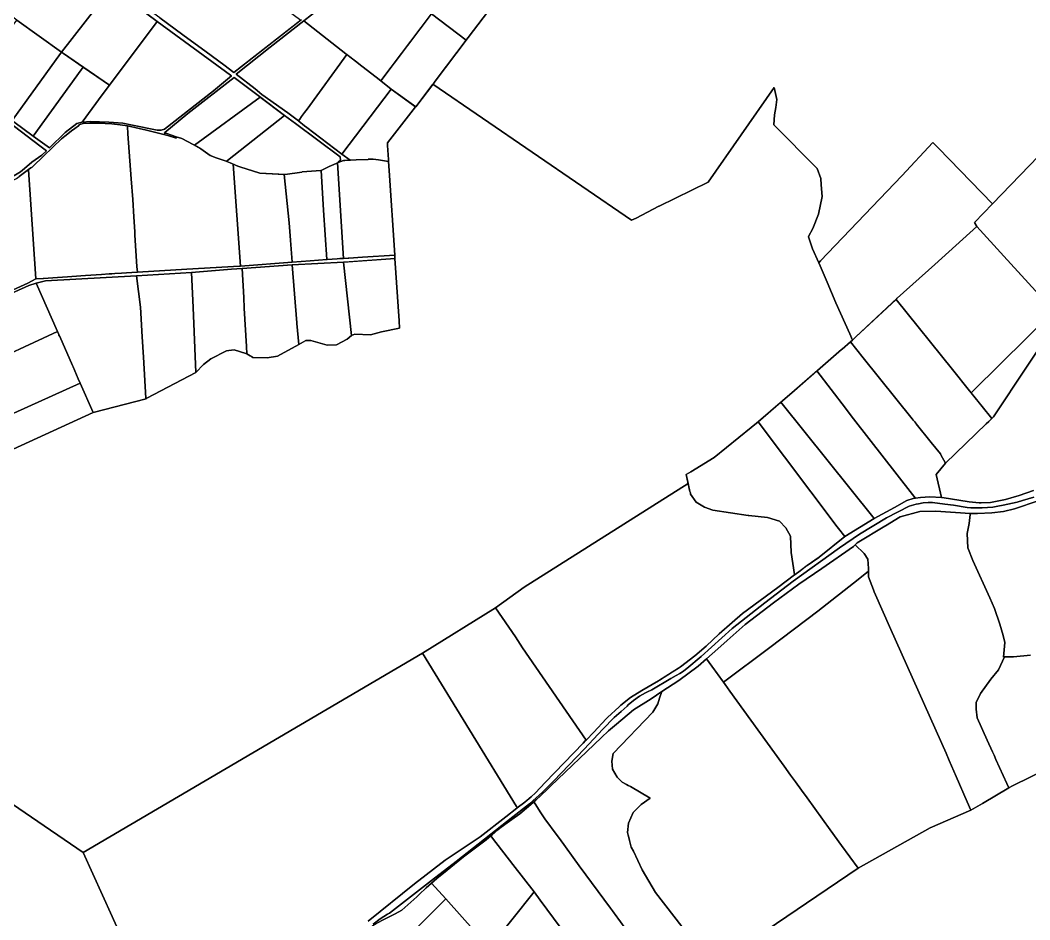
# Model space of a CAD drawing. Header units: metres. Extents: x 3 to 1005126, y 39 to 4383651.
# Drawn here: x 495097 to 496335, y 4371446 to 4372548 of the extents above; entities that cross this region are included whole.
import ezdxf

# ---------------------------------------------------------------- set-up
doc = ezdxf.new("R2010")
doc.units = ezdxf.units.M
doc.header["$MEASUREMENT"] = 0
doc.layers.add('TM_Llucmajor', color=7, linetype='Continuous')

msp = doc.modelspace()

# ---------------------------------------------------------------- linework, layer by layer
at = {"layer": 'TM_Llucmajor', "linetype": 'Continuous', "flags": 128}
for points in [[(495208.1, 4372589.1), (495209.1, 4372588.3), (495192.3, 4372566.8), (495147.5, 4372509.2), (495092.6, 4372548.2), (495064, 4372569.3), (495061.6, 4372571), (495036, 4372590), (495036.9, 4372591.1), (495096.6, 4372672.5), (495098.5, 4372671.2), (495098.8, 4372671.1), (495102.1, 4372668.7), (495155.2, 4372628.1), (495208.1, 4372589.1)], [(495330, 4372631.5), (495355.2, 4372612.6), (495382.7, 4372591.8), (495384, 4372590.9), (495406.7, 4372573.9), (495440.9, 4372548.3), (495358.9, 4372484.1), (495346.4, 4372493.4), (495324.6, 4372509.7), (495296.1, 4372530.5), (495267.9, 4372551), (495211.7, 4372592.4), (495273.3, 4372673.9), (495328.8, 4372632.5), (495330, 4372631.5)], [(495624.2, 4372672), (495658.1, 4372646.2), (495707.7, 4372608.5), (495646, 4372527.1), (495643.6, 4372524), (495600.9, 4372556), (495603, 4372558.9), (495602.1, 4372559.6), (495563.1, 4372588.6), (495561.4, 4372589.8), (495609.9, 4372655.6), (495622.8, 4372673.1), (495624.2, 4372672)], [(495602.1, 4372559.6), (495603, 4372558.9), (495538.8, 4372473.9), (495536.9, 4372475.5), (495511.9, 4372494.9), (495509.4, 4372496.8), (495496.2, 4372507.1), (495444.4, 4372547.3), (495529.3, 4372614), (495533.7, 4372610.6), (495557.4, 4372592.9), (495563.1, 4372588.6), (495602.1, 4372559.6)], [(495209.1, 4372588.3), (495264.6, 4372546.6), (495206.2, 4372468.5), (495150, 4372507.4), (495147.5, 4372509.2), (495192.3, 4372566.8), (495209.1, 4372588.3)], [(495092.6, 4372548.2), (495147.5, 4372509.2), (495146.2, 4372507.4), (495086.7, 4372425.3), (495030.8, 4372466.8), (495092.6, 4372548.2)], [(495354.7, 4372480.8), (495355.9, 4372480.1), (495333.7, 4372461.6), (495273.5, 4372414.7), (495269.8, 4372413.4), (495264.8, 4372413.5), (495234.5, 4372419.7), (495222.4, 4372422), (495205.4, 4372423.2), (495182.9, 4372424), (495172.6, 4372423.2), (495197.4, 4372456.7), (495202.7, 4372463.8), (495264.6, 4372546.6), (495354.7, 4372480.8)], [(495496.2, 4372507.1), (495497.2, 4372506.3), (495448.5, 4372439.4), (495445.4, 4372435.2), (495441.8, 4372430.2), (495439.5, 4372427), (495437.9, 4372424.8), (495436.3, 4372426), (495424.8, 4372434.6), (495393.2, 4372457.3), (495384.7, 4372464), (495361.5, 4372482.3), (495403.4, 4372515.1), (495444.4, 4372547.3), (495496.2, 4372507.1)], [(495551.8, 4372463.9), (495538.8, 4372473.9), (495600.9, 4372556), (495643.6, 4372524), (495605.7, 4372473.6), (495603.9, 4372471.2), (495581.8, 4372442), (495551.8, 4372463.9)], [(495146.2, 4372507.4), (495147.5, 4372509.2), (495150, 4372507.4), (495173.8, 4372490.9), (495171.4, 4372487.6), (495112.5, 4372406.1), (495089, 4372423.5), (495086.7, 4372425.3), (495146.2, 4372507.4)], [(495497.2, 4372506.3), (495509.4, 4372496.8), (495511.9, 4372494.9), (495536.9, 4372475.5), (495551.8, 4372463.9), (495491, 4372384.1), (495448.3, 4372416.9), (495445.5, 4372419), (495438.4, 4372424.4), (495437.9, 4372424.8), (495439.5, 4372427), (495441.8, 4372430.2), (495445.4, 4372435.2), (495448.5, 4372439.4), (495497.2, 4372506.3)], [(495171.4, 4372487.6), (495173.8, 4372490.9), (495206.2, 4372468.5), (495202.7, 4372463.8), (495197.4, 4372456.7), (495172.6, 4372423.2), (495166.3, 4372421.7), (495151.7, 4372410.8), (495132.5, 4372391.7), (495112.5, 4372406.1), (495171.4, 4372487.6)], [(496519.9, 4372301.1), (496486.2, 4372250.9), (496415.9, 4372149.7), (496411.4, 4372143.6), (496385.8, 4372165), (496372.8, 4372186.4), (496363.4, 4372193), (496302.9, 4372259.2), (496269.8, 4372295.4), (496267, 4372300.4), (496289.2, 4372323.4), (496447.3, 4372486.9), (496453.8, 4372493.3), (496495.6, 4372440.9), (496517.5, 4372413.4), (496569, 4372365.4), (496519.9, 4372301.1)], [(495390, 4372454.9), (495391.1, 4372454.1), (495310.5, 4372394.9), (495308.9, 4372395.8), (495294.8, 4372403.2), (495287.8, 4372405.5), (495276.7, 4372409.2), (495273.3, 4372409.9), (495274.1, 4372410.7), (495302.3, 4372433.8), (495359, 4372478.2), (495390, 4372454.9)], [(495073.1, 4372348.3), (495037.9, 4372331.1), (495035.9, 4372330.1), (494968.1, 4372380.8), (494966.6, 4372381.5), (494975.1, 4372393.2), (494983.4, 4372404.6), (494994.4, 4372419.7), (494996.7, 4372422.9), (495027.3, 4372465), (495028.7, 4372464), (495046.7, 4372450.4), (495049.8, 4372448.1), (495120.8, 4372394.4), (495128.9, 4372388.3), (495123.3, 4372382.9), (495111, 4372374.2), (495101.9, 4372366.5), (495097.2, 4372362.4), (495073.1, 4372348.3)], [(495548.2, 4372377.4), (495548.4, 4372375.1), (495536.3, 4372377.3), (495536.1, 4372377.3), (495529.5, 4372377.8), (495523.5, 4372378), (495523.5, 4372377.4), (495508.7, 4372377.2), (495501.7, 4372376.9), (495501.4, 4372376.9), (495491, 4372384.1), (495551.8, 4372463.9), (495581.4, 4372442.2), (495547.1, 4372398.1), (495547.1, 4372394.7), (495547.5, 4372389), (495548.2, 4372377.4)], [(495391.1, 4372454.1), (495421, 4372431.6), (495350.8, 4372376.3), (495349.5, 4372375.3), (495337.2, 4372379.4), (495329.8, 4372382.5), (495318.2, 4372390.5), (495310.5, 4372394.9), (495391.1, 4372454.1)], [(495109.9, 4372367.2), (495111.6, 4372368.2), (495112.7, 4372369.3), (495124.8, 4372381.1), (495136.7, 4372392.7), (495147.2, 4372403), (495151.3, 4372406.1), (495153.2, 4372407.5), (495159.8, 4372412.6), (495163.8, 4372415.6), (495168.1, 4372419), (495169.2, 4372419.9), (495171, 4372420.7), (495174, 4372421.8), (495182, 4372422), (495187.7, 4372421.9), (495195.6, 4372421.9), (495201.1, 4372421.8), (495208.9, 4372421.1), (495219.5, 4372420), (495228.2, 4372419), (495228.2, 4372418.1), (495228.9, 4372408.9), (495233, 4372353.9), (495234.7, 4372328.4), (495235.9, 4372307.1), (495237.2, 4372288.8), (495237.5, 4372284.6), (495238.7, 4372265.4), (495239.9, 4372246.4), (495240.5, 4372239.5), (495239.8, 4372239.5), (495220.9, 4372238.3), (495212.9, 4372237.7), (495209, 4372237.5), (495205.7, 4372237.3), (495196.4, 4372236.6), (495177, 4372235.4), (495159.9, 4372234.2), (495154.9, 4372233.9), (495142.4, 4372233), (495125.2, 4372231.8), (495124.7, 4372231.8), (495116.2, 4372231.2), (495116.1, 4372231.2), (495106.8, 4372365), (495106.8, 4372365.4), (495109.9, 4372367.2)], [(495489.5, 4372376.7), (495486.6, 4372374.2), (495485.7, 4372373.5), (495484.1, 4372372.8), (495475.6, 4372369.1), (495465.6, 4372364.2), (495465.2, 4372364.2), (495442.7, 4372362.3), (495442.2, 4372362.2), (495421.8, 4372359.1), (495390.4, 4372360.7), (495366, 4372368.4), (495363.6, 4372369.4), (495357, 4372372.3), (495349.5, 4372375.3), (495350.8, 4372376.3), (495421, 4372431.6), (495434.5, 4372421.5), (495488.9, 4372380.6), (495489.5, 4372376.7)], [(495251.7, 4372413.6), (495277.8, 4372407.1), (495287.9, 4372403.5), (495287.8, 4372405.5), (495294.8, 4372403.2), (495308.9, 4372395.8), (495318.2, 4372390.5), (495329.8, 4372382.5), (495337.2, 4372379.4), (495349.5, 4372375.3), (495357, 4372372.3), (495358, 4372371.8), (495366.8, 4372247), (495365.6, 4372246.9), (495301.1, 4372243.1), (495240.5, 4372239.5), (495239.9, 4372246.4), (495238.7, 4372265.4), (495237.5, 4372284.6), (495237.2, 4372288.8), (495235.9, 4372307.1), (495234.7, 4372328.4), (495233, 4372353.9), (495228.9, 4372408.9), (495228.2, 4372418.1), (495228.2, 4372419), (495251.7, 4372413.6)], [(496289.2, 4372323.4), (496267, 4372300.4), (496269.8, 4372295.4), (496218.2, 4372248.8), (496172.2, 4372207.4), (496121.3, 4372160), (496117.3, 4372156.3), (496114, 4372163.8), (496097, 4372201.9), (496086.3, 4372227), (496077.5, 4372247.1), (496075.9, 4372250.9), (496078.2, 4372253.3), (496177.8, 4372357.6), (496215.9, 4372398.3), (496222.6, 4372391.4), (496289.2, 4372323.4)], [(495366, 4372368.4), (495390.4, 4372360.7), (495420.3, 4372359.2), (495426.5, 4372300.1), (495430.4, 4372251.7), (495366.8, 4372247), (495358, 4372371.8), (495363.6, 4372369.4), (495366, 4372368.4)], [(495473.1, 4372255), (495472.6, 4372254.9), (495468.7, 4372315.3), (495465.6, 4372364.2), (495475.6, 4372369.1), (495484.1, 4372372.8), (495485.7, 4372373.5), (495493.3, 4372256.3), (495488.6, 4372256), (495485.3, 4372255.7), (495479.3, 4372255.4), (495473.1, 4372255)], [(495556, 4372260.2), (495516.3, 4372257.8), (495499.8, 4372256.8), (495499.1, 4372256.7), (495493.3, 4372256.3), (495485.7, 4372373.5), (495486.6, 4372373.8), (495493.2, 4372376.2), (495494.7, 4372376.5), (495501.7, 4372376.9), (495508.7, 4372377.2), (495523.5, 4372377.4), (495523.5, 4372378), (495529.5, 4372377.8), (495536.1, 4372377.3), (495536.3, 4372377.3), (495548.4, 4372375.1), (495549.1, 4372364.2), (495556.1, 4372260.2), (495556, 4372260.2)], [(495095.5, 4372356.7), (495106.8, 4372365.4), (495106.8, 4372365), (495116.1, 4372231.2), (495106.3, 4372225.8), (495052.6, 4372201.7), (495007.9, 4372181.8), (495007, 4372181.3), (495002.5, 4372261.1), (495001.5, 4372279.4), (494999.9, 4372307.4), (495011.8, 4372313.2), (495063.8, 4372339.3), (495077.2, 4372346.9), (495092.2, 4372354.3), (495095.5, 4372356.7)], [(495465.2, 4372364.2), (495465.6, 4372364.2), (495468.7, 4372315.3), (495472.6, 4372254.9), (495452.3, 4372253.3), (495430.4, 4372251.7), (495430.4, 4372252.1), (495426.5, 4372300.1), (495420.3, 4372359.2), (495421.8, 4372359.1), (495442.2, 4372362.2), (495442.7, 4372362.3), (495465.2, 4372364.2)], [(496172.2, 4372207.4), (496218.2, 4372248.8), (496269.8, 4372295.4), (496302.9, 4372259.2), (496359, 4372197.8), (496362.6, 4372193.9), (496363.4, 4372193), (496364.8, 4372192), (496264.9, 4372093.6), (496263, 4372091.5), (496260.7, 4372094.2), (496239.8, 4372120.2), (496170.7, 4372205.9), (496172.2, 4372207.4)], [(495370.8, 4372208.3), (495368.9, 4372244), (495385.7, 4372245.1), (495430.4, 4372248.3), (495435.9, 4372177.2), (495435.9, 4372176.7), (495438.3, 4372150.7), (495412.1, 4372136.6), (495399.7, 4372134.5), (495381.8, 4372134.9), (495380.2, 4372135.9), (495378.7, 4372136.8), (495374.8, 4372139.2), (495374.3, 4372148.2), (495371.4, 4372195.2), (495370.8, 4372208.3)], [(495435.9, 4372177.2), (495430.4, 4372248.3), (495493, 4372251.9), (495503, 4372161.9), (495497.8, 4372157.5), (495484.5, 4372150.5), (495473, 4372150.1), (495453.1, 4372155.5), (495447.1, 4372155.5), (495438.3, 4372150.7), (495435.9, 4372176.7), (495435.9, 4372177.2)], [(495550.8, 4372255.7), (495556.2, 4372256.1), (495561.3, 4372179.7), (495561.8, 4372170.8), (495539.7, 4372166.5), (495526.3, 4372162.6), (495507, 4372163.5), (495503, 4372161.9), (495493, 4372251.9), (495550.8, 4372255.7)], [(495244.2, 4372196.7), (495239.4, 4372234.9), (495306.7, 4372239.2), (495308.9, 4372196.1), (495312.3, 4372116.4), (495252.2, 4372084.9), (495251, 4372084.2), (495250.9, 4372085.2), (495247.9, 4372135.4), (495246.4, 4372160.1), (495244.2, 4372196.7)], [(495308.9, 4372196.1), (495306.7, 4372239.2), (495355.7, 4372243), (495368.9, 4372244), (495370.8, 4372208.3), (495371.4, 4372195.2), (495374.3, 4372148.2), (495374.8, 4372139.2), (495365.8, 4372142.1), (495359.1, 4372144.1), (495352.7, 4372143.3), (495349.8, 4372143), (495330.4, 4372133.4), (495321.6, 4372126.3), (495312.3, 4372116.4), (495308.9, 4372196.1)], [(495031.3, 4372150.4), (495017.3, 4372182.7), (495107.4, 4372223), (495116.3, 4372225.9), (495142.4, 4372166.9), (495043.7, 4372121), (495031.3, 4372150.4)], [(495142.4, 4372166.9), (495116.3, 4372225.9), (495127.9, 4372228.8), (495239.4, 4372234.9), (495244.2, 4372196.7), (495246.4, 4372160.1), (495247.9, 4372135.4), (495250.9, 4372085.2), (495251, 4372084.2), (495186.2, 4372067.5), (495170.3, 4372103.4), (495167.9, 4372108.9), (495161.6, 4372123.3), (495161.5, 4372123.4), (495160.7, 4372125.1), (495145.2, 4372160.6), (495144.3, 4372162.4), (495144.1, 4372162.9), (495142.4, 4372166.9)], [(496288.2, 4372060.1), (496284.4, 4372056.6), (496281.1, 4372053.4), (496231.2, 4372005.2), (496225.8, 4372015.4), (496225.2, 4372016.6), (496213.8, 4372030.7), (496195.4, 4372053.6), (496194.9, 4372054.3), (496193.7, 4372055.8), (496191.7, 4372058.2), (496190.7, 4372059.5), (496130.5, 4372134.3), (496114.8, 4372153.9), (496117.3, 4372156.3), (496121.3, 4372160), (496170.7, 4372205.9), (496239.8, 4372120.2), (496260.7, 4372094.2), (496288.2, 4372060.1)], [(496264.9, 4372093.6), (496364.8, 4372192), (496372.8, 4372186.4), (496290.3, 4372062.1), (496288.2, 4372060.1), (496263, 4372091.5), (496264.9, 4372093.6)], [(495061.6, 4372082), (495043.7, 4372121), (495142.4, 4372166.9), (495144.1, 4372162.9), (495144.3, 4372162.4), (495145.2, 4372160.6), (495160.7, 4372125.1), (495161.5, 4372123.4), (495161.6, 4372123.3), (495167.9, 4372108.9), (495170.3, 4372103.4), (495071.3, 4372058.8), (495065.3, 4372073.1), (495062.5, 4372080), (495061.8, 4372081.7), (495061.6, 4372082)], [(496194.6, 4371962.4), (496194, 4371963), (496190.9, 4371967.1), (496118.7, 4372059.6), (496109.7, 4372071.7), (496108.9, 4372072.8), (496073.7, 4372118.4), (496074.4, 4372119), (496104, 4372144.7), (496104.5, 4372145.1), (496114.8, 4372153.9), (496130.5, 4372134.3), (496190.7, 4372059.5), (496191.7, 4372058.2), (496193.7, 4372055.8), (496194.9, 4372054.3), (496195.4, 4372053.6), (496213.8, 4372030.7), (496225.2, 4372016.6), (496225.8, 4372015.4), (496231.2, 4372005.2), (496220.1, 4371991.3), (496226.4, 4371963.3), (496212.1, 4371964), (496200.6, 4371963.2), (496194.6, 4371962.4)], [(496144.1, 4371937.7), (496029.4, 4372080), (496031.4, 4372081.8), (496046.2, 4372094.6), (496073.7, 4372118.4), (496108.9, 4372072.8), (496109.7, 4372071.7), (496118.7, 4372059.6), (496190.9, 4371967.1), (496194, 4371963), (496194.6, 4371962.4), (496191.7, 4371961.9), (496191.6, 4371961.9), (496183.8, 4371959.5), (496169, 4371951.2), (496144.1, 4371937.7)], [(495088, 4372022.3), (495071.3, 4372058.8), (495170.3, 4372103.4), (495186.2, 4372067.5), (495088, 4372022.3)], [(496107.9, 4371915.4), (496100, 4371925.4), (496098.4, 4371927.5), (496001.6, 4372056.1), (496029.4, 4372080), (496144.1, 4371937.7), (496107.9, 4371915.4)], [(496076.4, 4371890.1), (496061.6, 4371880.1), (496053.2, 4371873.5), (496047.2, 4371868.9), (496046.4, 4371868.3), (496046.4, 4371868.8), (496042.1, 4371895.7), (496041.4, 4371915.8), (496035.7, 4371926.2), (496027.7, 4371934.1), (496013.1, 4371938.8), (495990.1, 4371941.3), (495989.4, 4371941.4), (495946.1, 4371947.6), (495935.9, 4371951.4), (495925.8, 4371957.6), (495918.8, 4371967.5), (495918.5, 4371968.8), (495918, 4371970.8), (495913.2, 4371991.3), (495918.9, 4371994.7), (495919.2, 4371994.9), (495947.9, 4372012.1), (495993, 4372049), (495993.4, 4372049.3), (495999.3, 4372054.1), (496001.6, 4372056.1), (496098.4, 4371927.5), (496100, 4371925.4), (496107.9, 4371915.4), (496076.4, 4371890.1)], [(495915.7, 4371980.5), (495918, 4371970.8), (495918.5, 4371968.8), (495918.8, 4371967.5), (495925.8, 4371957.6), (495935.9, 4371951.4), (495946.1, 4371947.6), (495989.4, 4371941.4), (495990.1, 4371941.3), (496013.1, 4371938.8), (496027.7, 4371934.1), (496035.7, 4371926.2), (496041.4, 4371915.8), (496042.1, 4371895.7), (496046.4, 4371868.8), (496046.4, 4371868.3), (496025.8, 4371853), (495982.5, 4371821), (495969.6, 4371810.1), (495954, 4371796.2), (495938, 4371780.9), (495923.9, 4371769.2), (495906.4, 4371755.7), (495903.8, 4371753.9), (495880.7, 4371739.2), (495879.4, 4371738.5), (495859, 4371726.8), (495845.1, 4371718), (495833.4, 4371708.8), (495831.2, 4371706.8), (495816.9, 4371693.6), (495815.4, 4371692.1), (495800.2, 4371675.5), (495790.6, 4371665.8), (495712.8, 4371779.2), (495703.9, 4371792.3), (495679.4, 4371828), (495714.9, 4371853.4), (495915.7, 4371980.5)], [(496261.7, 4371943.5), (496261.6, 4371942.5), (496260.4, 4371931.4), (496258, 4371919.2), (496258.9, 4371901.4), (496264.7, 4371885.9), (496285.6, 4371840.4), (496291.6, 4371827.4), (496297.9, 4371808.2), (496301.9, 4371794.3), (496304.2, 4371785.5), (496302.6, 4371767.6), (496303.8, 4371767.8), (496296.5, 4371752.1), (496286.9, 4371740.5), (496274.2, 4371723.1), (496268.8, 4371712.1), (496269, 4371704), (496270.3, 4371693.2), (496282.6, 4371665.8), (496289, 4371651.5), (496290.9, 4371647.4), (496293.2, 4371642.2), (496306.4, 4371612.8), (496308.9, 4371607.3), (496276.7, 4371588.4), (496268.3, 4371583.4), (496262.3, 4371579.9), (496257.8, 4371590.4), (496244.4, 4371621.2), (496235.9, 4371640.8), (496232, 4371649.8), (496164.4, 4371801.6), (496143.9, 4371847.7), (496143.1, 4371849.9), (496136.9, 4371866.2), (496136.9, 4371876.2), (496136, 4371887.6), (496131.5, 4371894.6), (496120.8, 4371905.3), (496123, 4371907.6), (496156.9, 4371928.1), (496157.9, 4371928.7), (496175.8, 4371939.5), (496199.8, 4371945.9), (496219.5, 4371946.7), (496261.7, 4371943.5)], [(495959.1, 4371736.8), (495938.3, 4371765.5), (495952.3, 4371777.9), (495963.8, 4371788), (495985.9, 4371807.5), (496020.6, 4371834.3), (496051.6, 4371857.1), (496079.6, 4371876.3), (496118.7, 4371903), (496120.8, 4371905.3), (496131.5, 4371894.6), (496136, 4371887.6), (496136.9, 4371876.2), (496136.9, 4371872.9), (496124.2, 4371862.9), (496074.8, 4371823.9), (496015.8, 4371779.5), (495959.1, 4371736.8)], [(496143.9, 4371847.7), (496164.4, 4371801.6), (496232, 4371649.8), (496235.9, 4371640.8), (496244.4, 4371621.2), (496257.8, 4371590.4), (496262.3, 4371579.9), (496212.5, 4371558.3), (496124.2, 4371508.8), (496103.9, 4371536.8), (496090.1, 4371555.9), (496061.7, 4371595.1), (496054.8, 4371604.7), (496047.4, 4371614.8), (496041.4, 4371623.1), (496033.5, 4371634.1), (496030.2, 4371638.6), (495966.9, 4371726), (495961.2, 4371733.9), (495959.1, 4371736.8), (496015.8, 4371779.5), (496074.8, 4371823.9), (496124.2, 4371862.9), (496136.9, 4371872.9), (496136.9, 4371866.2), (496143.1, 4371849.9), (496143.9, 4371847.7)], [(495705.2, 4371584.5), (495589.9, 4371772.5), (495679.4, 4371828), (495703.9, 4371792.3), (495712.8, 4371779.2), (495790.6, 4371665.8), (495789.7, 4371664.9), (495787.1, 4371662.1), (495740.3, 4371614), (495728.5, 4371601.4), (495723.2, 4371596.4), (495715.5, 4371589.8), (495706.1, 4371582.7), (495705.2, 4371584.5)], [(495618.8, 4371471.4), (495601.1, 4371490.5), (495607.7, 4371496.3), (495620.3, 4371506.5), (495640.4, 4371522.9), (495668.2, 4371543.7), (495673.7, 4371548.4), (495675.8, 4371545.7), (495701, 4371513.3), (495726.9, 4371479.9), (495672.3, 4371411.5), (495618.8, 4371471.4)], [(495547.7, 4371400.1), (495513.6, 4371424.3), (495516.5, 4371427.3), (495517.3, 4371428.1), (495518, 4371428.8), (495522.7, 4371433.3), (495527.9, 4371437.6), (495529.3, 4371438.6), (495533.3, 4371441.3), (495534.8, 4371442.1), (495542.5, 4371446), (495542.7, 4371446.2), (495556.7, 4371452.9), (495564.8, 4371457.6), (495583.3, 4371473.7), (495587.5, 4371478.3), (495592.9, 4371483.2), (495594.4, 4371484.7), (495601.1, 4371490.5), (495618.8, 4371471.4), (495547.7, 4371400.1)]]:
    msp.add_lwpolyline(points, close=True, dxfattribs=at)
for points in [[(495089, 4372423.5), (495112.5, 4372406.1), (495132.5, 4372391.7), (495151.7, 4372410.8), (495166.3, 4372421.7), (495172.6, 4372423.2), (495182.9, 4372424), (495205.4, 4372423.2), (495222.4, 4372422), (495234.5, 4372419.7), (495264.8, 4372413.5), (495269.8, 4372413.4), (495273.5, 4372414.7), (495333.7, 4372461.6), (495355.9, 4372480.1), (495354.7, 4372480.8), (495264.6, 4372546.6), (495208.1, 4372589.1), (495155.2, 4372628.1), (495102.1, 4372668.7), (495098.8, 4372671.1), (495098.5, 4372671.2), (495096.6, 4372672.5)], [(495529.3, 4372614), (495444.4, 4372547.3), (495403.4, 4372515.1), (495361.5, 4372482.3), (495384.7, 4372464), (495393.2, 4372457.3), (495424.8, 4372434.6), (495436.3, 4372426), (495437.9, 4372424.8), (495438.4, 4372424.4), (495445.5, 4372419), (495448.3, 4372416.9), (495491, 4372384.1), (495501.4, 4372376.9), (495501.4, 4372376.9), (495501.7, 4372376.9), (495494.7, 4372376.5), (495493.2, 4372376.2), (495486.6, 4372373.8), (495485.7, 4372373.5), (495486.6, 4372374.2), (495489.5, 4372376.7), (495488.9, 4372380.6), (495434.5, 4372421.5), (495421, 4372431.6), (495390, 4372454.9), (495359, 4372478.2), (495302.3, 4372433.8), (495274.1, 4372410.7), (495273.3, 4372409.9), (495276.7, 4372409.2), (495287.8, 4372405.5), (495287.9, 4372403.5), (495277.8, 4372407.1), (495251.7, 4372413.6), (495228.2, 4372419), (495219.5, 4372420), (495208.9, 4372421.1), (495201.1, 4372421.8), (495195.6, 4372421.9), (495187.7, 4372421.9), (495182, 4372422), (495174, 4372421.8), (495171, 4372420.7), (495169.2, 4372419.9), (495168.1, 4372419), (495163.8, 4372415.6), (495159.8, 4372412.6), (495153.2, 4372407.5), (495151.3, 4372406.1), (495147.2, 4372403), (495136.7, 4372392.7), (495124.8, 4372381.1), (495112.7, 4372369.3), (495111.6, 4372368.2), (495109.9, 4372367.2), (495106.8, 4372365.4), (495095.5, 4372356.7)], [(496447.3, 4372486.9), (496289.2, 4372323.4), (496222.6, 4372391.4), (496215.9, 4372398.3), (496177.8, 4372357.6), (496078.2, 4372253.3), (496075.9, 4372250.9), (496068.4, 4372267.9), (496063.5, 4372282.9), (496063.4, 4372283.1), (496063.5, 4372283.3), (496068.8, 4372293), (496075.8, 4372310.5), (496080.3, 4372332.2), (496079.1, 4372346.5), (496078.5, 4372354.3), (496073.9, 4372366.4), (496020.7, 4372420.1), (496021.8, 4372432.2), (496023.5, 4372441.3), (496024.4, 4372451.1), (496021.2, 4372465.6), (495940.2, 4372349.7), (495880.1, 4372320.5), (495879.8, 4372320.3), (495852, 4372305.8), (495846.2, 4372303.3), (495602.9, 4372470), (495603.9, 4372471.2), (495605.7, 4372473.6), (495605.7, 4372473.6), (495646, 4372527.1), (495707.7, 4372608.5)], [(495267.9, 4372551), (495296.1, 4372530.5), (495324.6, 4372509.7), (495346.4, 4372493.4), (495358.9, 4372484.1), (495441.8, 4372549)], [(495088, 4372022.3), (495186.2, 4372067.5), (495251, 4372084.2), (495252.2, 4372084.9), (495312.3, 4372116.4), (495321.6, 4372126.3), (495330.4, 4372133.4), (495349.8, 4372143), (495352.7, 4372143.3), (495359.1, 4372144.1), (495365.8, 4372142.1), (495374.8, 4372139.2), (495378.7, 4372136.8), (495380.2, 4372135.9), (495381.8, 4372134.9), (495399.7, 4372134.5), (495412.1, 4372136.6), (495438.3, 4372150.7), (495447.1, 4372155.5), (495453.1, 4372155.5), (495473, 4372150.1), (495484.5, 4372150.5), (495497.8, 4372157.5), (495503, 4372161.9), (495507, 4372163.5), (495526.3, 4372162.6), (495539.7, 4372166.5), (495561.8, 4372170.8), (495561.3, 4372179.7), (495556.2, 4372256.1), (495556.1, 4372260.2), (495549.1, 4372364.2), (495549.1, 4372364.2), (495548.4, 4372375.1), (495548.2, 4372377.4), (495547.5, 4372389), (495547.1, 4372394.7), (495547.1, 4372398.1), (495581.4, 4372442.2), (495581.8, 4372442), (495602.9, 4372470), (495846.2, 4372303.3), (495852, 4372305.8), (495879.8, 4372320.3), (495880.1, 4372320.5), (495940.2, 4372349.7), (496021.2, 4372465.6), (496024.4, 4372451.1), (496023.5, 4372441.3), (496021.8, 4372432.2), (496020.7, 4372420.1), (496073.9, 4372366.4), (496078.5, 4372354.3), (496079.1, 4372346.5), (496080.3, 4372332.2), (496075.8, 4372310.5), (496068.8, 4372293), (496063.5, 4372283.3), (496063.4, 4372283.1), (496063.5, 4372282.9), (496068.4, 4372267.9), (496077.5, 4372247.1), (496086.3, 4372227), (496097, 4372201.9), (496114, 4372163.8), (496117.3, 4372156.3), (496114.8, 4372153.9), (496104.5, 4372145.1), (496104, 4372144.7), (496074.4, 4372119), (496046.2, 4372094.6), (496031.4, 4372081.8), (495999.3, 4372054.1), (495993.4, 4372049.3), (495993, 4372049), (495947.9, 4372012.1), (495919.2, 4371994.9), (495918.9, 4371994.7), (495913.2, 4371991.3), (495915.7, 4371980.5), (495714.9, 4371853.4), (495679.4, 4371828), (495589.9, 4371772.5), (495174, 4371528.3), (495031.3, 4371625.3)], [(495073.1, 4372348.3), (495097.2, 4372362.4), (495101.9, 4372366.5), (495111, 4372374.2), (495123.3, 4372382.9), (495128.9, 4372388.3), (495120.8, 4372394.4), (495049.8, 4372448.1)], [(495052.6, 4372201.7), (495106.3, 4372225.8), (495116.1, 4372231.2), (495116.2, 4372231.2), (495124.7, 4372231.8), (495125.2, 4372231.8), (495142.4, 4372233), (495154.9, 4372233.9), (495159.9, 4372234.2), (495177, 4372235.4), (495196.4, 4372236.6), (495205.7, 4372237.3), (495209, 4372237.5), (495212.9, 4372237.7), (495220.9, 4372238.3), (495239.8, 4372239.5), (495240.5, 4372239.5), (495301.1, 4372243.1), (495365.6, 4372246.9), (495366.8, 4372247), (495430.4, 4372251.7), (495452.3, 4372253.3), (495472.6, 4372254.9), (495473.1, 4372255), (495479.3, 4372255.4), (495485.3, 4372255.7), (495488.6, 4372256), (495493.3, 4372256.3), (495499.1, 4372256.7), (495499.8, 4372256.8), (495516.3, 4372257.8), (495556, 4372260.2), (495556, 4372260.2), (495556.1, 4372260.2), (495556.2, 4372256.1), (495550.8, 4372255.7), (495500.3, 4372252.3), (495493, 4372251.9), (495430.4, 4372248.3), (495385.7, 4372245.1), (495368.9, 4372244), (495355.7, 4372243), (495306.7, 4372239.2), (495239.4, 4372234.9), (495127.9, 4372228.8), (495116.3, 4372225.9), (495107.4, 4372223), (495017.3, 4372182.7)], [(496339.4, 4371971.8), (496321.9, 4371965.9), (496305, 4371961), (496286.5, 4371957.1), (496275, 4371956.8), (496272.8, 4371956.7), (496260.5, 4371957.8), (496227.5, 4371963.1), (496226.5, 4371963.2), (496220.1, 4371991.3), (496231.2, 4372005.2), (496281.1, 4372053.4), (496284.4, 4372056.6), (496290.3, 4372062.1), (496372.8, 4372186.4)], [(495523.6, 4371443.8), (495580.2, 4371489.7), (495617.7, 4371518.8), (495660.8, 4371547.2), (495692.4, 4371571.7), (495705.6, 4371582.3), (495706.1, 4371582.7), (495715.5, 4371589.8), (495716, 4371590.2), (495723.2, 4371596.4), (495728.5, 4371601.4), (495740.3, 4371614), (495787.1, 4371662.1), (495789.7, 4371664.9), (495790.6, 4371665.8), (495800.2, 4371675.5), (495815.4, 4371692.1), (495816.9, 4371693.6), (495831.2, 4371706.8), (495833.4, 4371708.8), (495845.1, 4371718), (495859, 4371726.8), (495879.4, 4371738.5), (495880.7, 4371739.2), (495896.8, 4371749.4), (495903.8, 4371753.9), (495906.4, 4371755.7), (495923.9, 4371769.2), (495938, 4371780.9), (495954, 4371796.2), (495969.6, 4371810.1), (495982.5, 4371821), (496025.8, 4371853), (496046.4, 4371868.3), (496047.2, 4371868.9), (496053.2, 4371873.5), (496061.4, 4371879.9), (496061.6, 4371880.1), (496076.1, 4371889.9), (496076.4, 4371890.1), (496107.9, 4371915.4), (496144.1, 4371937.7), (496169, 4371951.2), (496183.8, 4371959.5), (496191.6, 4371961.9), (496191.7, 4371961.9), (496194.6, 4371962.4), (496200.6, 4371963.2), (496212.1, 4371964), (496226.4, 4371963.3), (496226.5, 4371963.2), (496227.5, 4371963.1), (496260.5, 4371957.8), (496272.8, 4371956.7), (496275, 4371956.8), (496286.5, 4371957.1), (496305, 4371961), (496321.9, 4371965.9), (496339.4, 4371971.8)], [(496339.9, 4371963.7), (496326, 4371959.7), (496319.1, 4371957.7), (496302.1, 4371953.7), (496295.7, 4371952.5), (496289.4, 4371951.5), (496276.4, 4371950.5), (496263.5, 4371950.5), (496262.5, 4371950.6), (496258.1, 4371951.1), (496241.1, 4371953.7), (496230.5, 4371955.1), (496215.4, 4371957.2), (496210.2, 4371957.2), (496204.2, 4371956.7), (496198.3, 4371955.7), (496195.6, 4371955), (496195.4, 4371954.9), (496186.9, 4371952.5), (496159.2, 4371938.3), (496125.8, 4371918.2), (496101.4, 4371901.7), (496044.6, 4371860.7), (496009.8, 4371834.2), (495969.7, 4371802.6), (495931.6, 4371768.5), (495914.1, 4371753.8), (495912.6, 4371752.4), (495910, 4371750.5), (495905.7, 4371747.6), (495901.2, 4371745.1), (495894.6, 4371741.5), (495871.1, 4371727.5), (495865.8, 4371725.1), (495863.4, 4371723.9), (495856, 4371719.6), (495849, 4371714.6), (495842.4, 4371709.1), (495841, 4371707.7), (495833.7, 4371700.9), (495824.9, 4371693.5), (495811.3, 4371679.4), (495788.2, 4371654.9), (495751.1, 4371615.8), (495737.1, 4371602.2), (495721.2, 4371588), (495701, 4371571.7), (495631.2, 4371517.3), (495601, 4371493.7), (495549.6, 4371453.7), (495547, 4371452.4), (495538.1, 4371446.8), (495529.4, 4371440.4)], [(495529.4, 4371440.4), (495538.1, 4371446.8), (495547, 4371452.4), (495549.6, 4371453.7), (495601, 4371493.7), (495631.2, 4371517.3), (495701, 4371571.7), (495721.2, 4371588), (495737.1, 4371602.2), (495751.1, 4371615.8), (495788.2, 4371654.9), (495811.3, 4371679.4), (495824.9, 4371693.5), (495833.7, 4371700.9), (495841, 4371707.7), (495842.4, 4371709.1), (495849, 4371714.6), (495856, 4371719.6), (495863.4, 4371723.9), (495865.8, 4371725.1), (495871.1, 4371727.5), (495894.6, 4371741.5), (495901.2, 4371745.1), (495905.7, 4371747.6), (495910, 4371750.5), (495912.6, 4371752.4), (495914.1, 4371753.8), (495931.6, 4371768.5), (495969.7, 4371802.6), (496009.8, 4371834.2), (496044.6, 4371860.7), (496101.4, 4371901.7), (496125.8, 4371918.2), (496159.2, 4371938.3), (496186.9, 4371952.5), (496195.4, 4371954.9), (496195.6, 4371955), (496198.3, 4371955.7), (496204.2, 4371956.7), (496210.2, 4371957.2), (496215.4, 4371957.2), (496230.5, 4371955.1), (496241.1, 4371953.7), (496258.1, 4371951.1), (496262.5, 4371950.6), (496263.5, 4371950.5), (496276.4, 4371950.5), (496289.4, 4371951.5), (496295.7, 4371952.5), (496302.1, 4371953.7), (496319.1, 4371957.7), (496326, 4371959.7), (496339.9, 4371963.7)], [(496345.1, 4371959.3), (496316.1, 4371949.2), (496302.7, 4371946.1), (496288.2, 4371944.4), (496270.8, 4371943.5), (496261.7, 4371943.5), (496219.5, 4371946.7), (496199.8, 4371945.9), (496175.8, 4371939.5), (496157.9, 4371928.7), (496156.9, 4371928.1), (496123, 4371907.6), (496120.8, 4371905.3), (496118.7, 4371903), (496079.6, 4371876.3), (496051.6, 4371857.1), (496020.6, 4371834.3), (495985.9, 4371807.5), (495963.8, 4371788), (495952.3, 4371777.9), (495938.3, 4371765.5), (495928, 4371756.5), (495904.4, 4371738.8), (495883.6, 4371725.3), (495870.6, 4371716.5), (495848.6, 4371702.9), (495827.9, 4371685.5), (495818.1, 4371677.2), (495809.6, 4371668.9), (495747.1, 4371609.6), (495742.6, 4371604.8), (495729, 4371592.1), (495726.7, 4371590.1), (495725.7, 4371589.3), (495709.6, 4371575.7), (495696.8, 4371566.6), (495686.6, 4371559), (495682.3, 4371555.8), (495675.3, 4371549.8), (495673.7, 4371548.4), (495668.2, 4371543.7), (495640.4, 4371522.9), (495620.3, 4371506.5), (495607.7, 4371496.3), (495601.1, 4371490.5), (495594.4, 4371484.7), (495592.9, 4371483.2), (495587.5, 4371478.3), (495583.3, 4371473.7), (495564.8, 4371457.6), (495556.7, 4371452.9), (495542.7, 4371446.2), (495542.5, 4371446), (495534.8, 4371442.1)], [(496335.6, 4371770), (496314.7, 4371767.8), (496303.8, 4371767.8), (496302.6, 4371767.6), (496304.2, 4371785.5), (496301.9, 4371794.3), (496297.9, 4371808.2), (496291.6, 4371827.4), (496285.6, 4371840.4), (496264.7, 4371885.9), (496258.9, 4371901.4), (496258, 4371919.2), (496260.4, 4371931.4), (496261.6, 4371942.5), (496261.7, 4371943.5), (496270.8, 4371943.5), (496288.2, 4371944.4), (496302.7, 4371946.1), (496316.1, 4371949.2), (496345.1, 4371959.3)], [(495220.2, 4371426), (495209.5, 4371449.6), (495174, 4371528.3), (495174, 4371528.3), (495589.9, 4371772.5), (495705.2, 4371584.5), (495706.1, 4371582.7), (495705.6, 4371582.3), (495692.4, 4371571.7), (495660.8, 4371547.2), (495617.7, 4371518.8), (495580.2, 4371489.7), (495523.6, 4371443.8)], [(495920.8, 4371421), (495875.7, 4371479), (495859.3, 4371507), (495848.6, 4371529.9), (495845.9, 4371534.7), (495844, 4371542.8), (495843.5, 4371544.7), (495842.2, 4371549.5), (495841.4, 4371552.6), (495842.5, 4371564.1), (495848.4, 4371577), (495858.4, 4371586.8), (495869.2, 4371594.7), (495845, 4371608.9), (495842.3, 4371610.3), (495840.1, 4371611.5), (495835, 4371614.3), (495833.7, 4371615.6), (495829.9, 4371619.2), (495828.8, 4371620.3), (495823, 4371630.2), (495822.1, 4371639.9), (495823.8, 4371649.4), (495872.5, 4371700.2), (495878.5, 4371710.3), (495880.5, 4371717.2), (495883.6, 4371725.3), (495904.4, 4371738.8), (495928, 4371756.5), (495938.3, 4371765.5), (495938.3, 4371765.5), (495961.2, 4371733.9), (495966.9, 4371726), (496030.2, 4371638.6), (496033.5, 4371634.1), (496041.4, 4371623.1), (496047.4, 4371614.8), (496054.8, 4371604.7), (496061.7, 4371595.1), (496090.1, 4371555.9), (496103.9, 4371536.8), (496124.2, 4371508.8), (495986.3, 4371415.2)], [(496358.6, 4371632.1), (496313.7, 4371609.7), (496308.9, 4371607.3), (496306.4, 4371612.8), (496293.2, 4371642.2), (496290.9, 4371647.4), (496289, 4371651.5), (496282.6, 4371665.8), (496282.6, 4371665.8), (496270.3, 4371693.2), (496269, 4371704), (496268.8, 4371712.1), (496274.2, 4371723.1), (496286.9, 4371740.5), (496296.5, 4371752.1), (496303.8, 4371767.8), (496314.7, 4371767.8), (496335.6, 4371770)], [(494917.7, 4371397.1), (494877.4, 4371523.8), (494877.3, 4371524.4), (494850.7, 4371608.2), (494793.6, 4371751.9), (494876.8, 4371684.3), (494906.5, 4371705), (495028.7, 4371626.9), (495031.3, 4371625.3), (495174, 4371528.3), (495209.5, 4371449.6), (495220.2, 4371426)], [(495865.3, 4371398.7), (495829.6, 4371447.5), (495828.3, 4371449.3), (495823, 4371456.5), (495820.4, 4371460), (495782.3, 4371512), (495758.1, 4371545.2), (495755.2, 4371549.1), (495740.2, 4371569.6), (495735, 4371576.6), (495728.1, 4371587.6), (495726.7, 4371590.1), (495729, 4371592.1), (495742.6, 4371604.8), (495747.1, 4371609.6), (495809.6, 4371668.9), (495818.1, 4371677.2), (495827.9, 4371685.5), (495848.6, 4371702.9), (495870.6, 4371716.5), (495883.6, 4371725.3), (495883.6, 4371725.3), (495880.5, 4371717.2), (495878.5, 4371710.3), (495872.5, 4371700.2), (495823.8, 4371649.4), (495822.1, 4371639.9), (495823, 4371630.2), (495828.8, 4371620.3), (495829.9, 4371619.2), (495833.7, 4371615.6), (495835, 4371614.3), (495840.1, 4371611.5), (495842.3, 4371610.3), (495845, 4371608.9), (495869.2, 4371594.7), (495858.4, 4371586.8), (495848.4, 4371577), (495842.5, 4371564.1), (495841.4, 4371552.6), (495842.2, 4371549.5), (495843.5, 4371544.7), (495844, 4371542.8), (495845.9, 4371534.7), (495848.6, 4371529.9), (495859.3, 4371507), (495875.7, 4371479), (495920.8, 4371421)], [(495986.3, 4371415.2), (496124.2, 4371508.8), (496212.5, 4371558.3), (496262.3, 4371579.9), (496268.3, 4371583.4), (496276.7, 4371588.4), (496308.9, 4371607.3), (496313.7, 4371609.7), (496358.6, 4371632.1)], [(495773.8, 4371416.4), (495734.3, 4371469.9), (495726.9, 4371479.9), (495701, 4371513.3), (495675.8, 4371545.7), (495673.7, 4371548.4), (495675.3, 4371549.8), (495682.3, 4371555.8), (495686.6, 4371559), (495696.8, 4371566.6), (495709.6, 4371575.7), (495725.7, 4371589.3), (495726.7, 4371590.1), (495728.1, 4371587.6), (495735, 4371576.6), (495740.2, 4371569.6), (495755.2, 4371549.1), (495758.1, 4371545.2), (495782.3, 4371512), (495820.4, 4371460), (495823, 4371456.5), (495828.3, 4371449.3), (495829.6, 4371447.5), (495865.3, 4371398.7)], [(495547.7, 4371400.1), (495618.8, 4371471.4), (495672.3, 4371411.5), (495726.9, 4371479.9), (495734.3, 4371469.9), (495773.8, 4371416.4)]]:
    msp.add_lwpolyline(points, dxfattribs=at)

doc.saveas('drawing.dxf')
